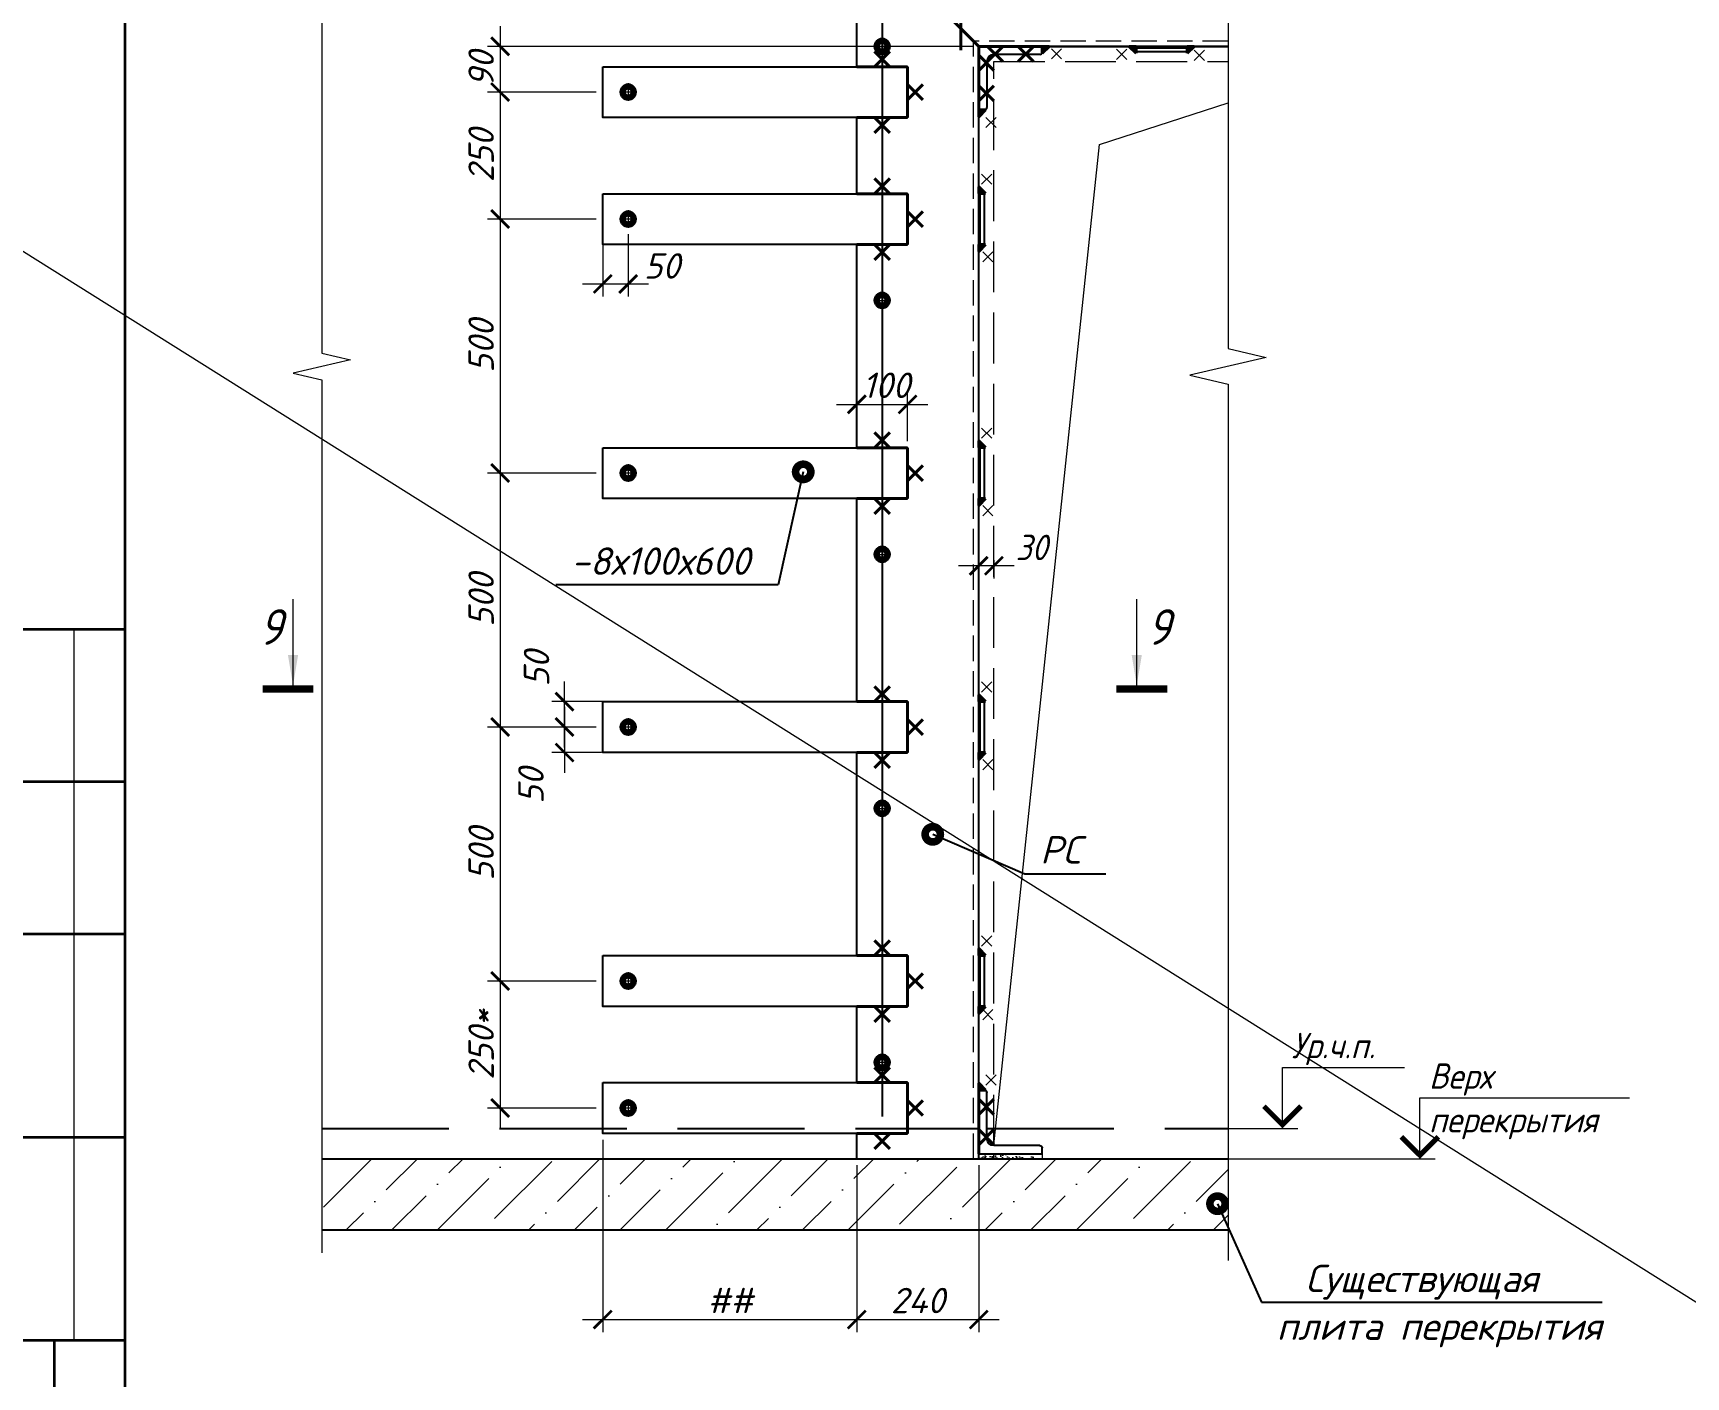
# Model space of a CAD drawing. Header units: millimetres. Extents: x 749182 to 2267578, y 70462 to 311449.
# Drawn here: x 2224713 to 2227966, y 157315 to 159961 of the extents above; entities that cross this region are included whole.
import ezdxf
from ezdxf.enums import TextEntityAlignment as Align

# ---------------------------------------------------------------- set-up
doc = ezdxf.new("R2010")
doc.units = ezdxf.units.MM
doc.linetypes.add('ГОСТ 2.303 4', pattern=[7, 5, -2, 0])
doc.linetypes.add('осеваяX2', pattern=[4, 2.5, -0.5, 0.5, -0.5])
doc.layers.get('Defpoints').update_dxf_attribs({"color": 255})
for name, color, linetype, lineweight in [('1Стены', 252, 'Continuous', 25), ('монолит', 176, 'Continuous', 50), ('Оси', 165, 'осеваяX2', 13), ('Размер', 7, 'Continuous', 13), ('Размеры КР', 164, 'Continuous', 9), ('сварка', 156, 'Continuous', 9), ('Стены', 184, 'Continuous', 40), ('штрих', 8, 'Continuous', 5), ('штриховка кирпич', 42, 'Continuous', 5)]:
    doc.layers.add(name, color=color, linetype=linetype, lineweight=lineweight)
doc.layers.add('CS_UNPLOTTED', color=254, linetype='Continuous', plot=False)
doc.layers.add('металл', color=124, linetype='Continuous')
doc.layers.add('Текст', color=7, linetype='Continuous')
doc.styles.add('GOST', font='', dxfattribs={"width": 0.8, "oblique": 10})
doc.styles.add('GOST 2.304_new', font='isocpeur.ttf', dxfattribs={"width": 0.9, "oblique": 15})
doc.styles.add('М2', font='isocpeui.ttf')
doc.styles.get('GOST').set_extended_font_data('GOST type A')
doc.dimstyles.new('SPDS', dxfattribs={"dimscale": 25, "dimtxt": 2.5, "dimasz": 1.77, "dimexe": 1.25, "dimexo": 0.625, "dimtad": 1, "dimdec": 0, "dimrnd": 0.001, "dimtxsty": 'GOST 2.304_new', "dimblk": 'ARCHTICK', "dimcen": 2.5, "dimdle": 2, "dimclrt": 256, "dimazin": 2, "dimtfac": 0.75, "dimtdec": 0, "dimtmove": 1, "dimatfit": 3, "dimfxl": 0, "dimtolj": 1, "dimlwd": 9, "dimlwe": 9, "dimarcsym": 0})

# ---------------------------------------------------------------- blocks, each defined once
blk = doc.blocks.new('м16')
at = {"layer": 'металл', "lineweight": 30, "ltscale": 20}
for p, q in [((-11, 6.4), (0, 12.7)), ((-11, -6.4), (-11, 6.4)), ((0, 12.7), (11, 6.4)), ((11, 6.4), (11, -6.4)), ((0, -12.7), (-11, -6.4)), ((11, -6.4), (0, -12.7))]:
    blk.add_line(p, q, dxfattribs=at)
blk.add_circle((0, 0), 15, dxfattribs=at)
for radius, start, end in [(10.4, 0, 180), (10.4, 180, 0), (6.92, 0, 180), (6.92, 180, 0)]:
    blk.add_arc((0, 0), radius, start, end, dxfattribs=at)
at = {"layer": 'металл', "linetype": 'Continuous', "lineweight": 25, "ltscale": 20}
blk.add_arc((0, 0), 8, 255, 165, dxfattribs=at)
at = {"layer": 'Оси', "ltscale": 20}
for p, q in [((17, 0), (-17.3, 0)), ((0, 17.3), (0, -17.3))]:
    blk.add_line(p, q, dxfattribs=at)
blk = doc.blocks.new('_ArchTick')
at = {"color": 0, "linetype": 'ByBlock', "const_width": 0.15}
blk.add_lwpolyline([(-0.5, -0.5), (0.5, 0.5)], dxfattribs=at)
blk = doc.blocks.new('*D1260')
at = {"layer": 'Defpoints', "color": 0, "lineweight": 20, "ltscale": 20, "transparency": 16777216}
for p in [(2226574.4, 158935.5), (2226604.4, 158935.5), (2226574.4, 158911.9)]:
    blk.add_point(p, dxfattribs=at)
at = {"layer": 'Размер', "color": 0, "lineweight": 9, "ltscale": 20, "transparency": 16777216}
for p, q in [((2226644.4, 158911.9), (2226534.4, 158911.9)), ((2226574.4, 158923), (2226574.4, 158886.9)), ((2226604.4, 158923), (2226604.4, 158886.9))]:
    blk.add_line(p, q, dxfattribs=at)
at = {"layer": 'Размер', "color": 0, "lineweight": 9, "ltscale": 20, "transparency": 16777216, "xscale": 35.4, "yscale": 35.4, "zscale": 35.4}
for p, rotation in [((2226574.4, 158911.9), 179.9999999995553), ((2226604.4, 158911.9), 359.9999999995553)]:
    blk.add_blockref('_ArchTick', p, dxfattribs=dict(at, rotation=rotation))
at = {"layer": 'Размер', "ltscale": 20, "transparency": 16777216, "insert": (2226678.2, 158948), "char_height": 50, "attachment_point": 5, "style": 'GOST 2.304_new'}
blk.add_mtext('\\A1;30', dxfattribs=at)
blk = doc.blocks.new('свар')
at = {"layer": 'сварка', "color": 0, "linetype": 'Continuous', "ltscale": 10}
for p, q in [((10, 10), (-10, -10)), ((-10, 10), (10, -10))]:
    blk.add_line(p, q, dxfattribs=at)
blk = doc.blocks.new('*D1261')
at = {"layer": 'Defpoints', "color": 0, "lineweight": 20, "ltscale": 20, "transparency": 16777216}
for p in [(2226574.4, 159934.4), (2225632.7, 159844.4), (2225834.4, 159844.4)]:
    blk.add_point(p, dxfattribs=at)
at = {"layer": 'Размер', "color": 0, "lineweight": 9, "ltscale": 20, "transparency": 16777216}
for p, q in [((2225632.7, 159974.4), (2225632.7, 159804.4)), ((2226561.9, 159934.4), (2225607.7, 159934.4)), ((2225821.9, 159844.4), (2225607.7, 159844.4))]:
    blk.add_line(p, q, dxfattribs=at)
at = {"layer": 'Размер', "color": 0, "lineweight": 9, "ltscale": 20, "transparency": 16777216, "xscale": 35.4, "yscale": 35.4, "zscale": 35.4}
for p, rotation in [((2225632.7, 159934.4), 90), ((2225632.7, 159844.4), 270)]:
    blk.add_blockref('_ArchTick', p, dxfattribs=dict(at, rotation=rotation))
at = {"layer": 'Размер', "ltscale": 20, "transparency": 16777216, "insert": (2225595.2, 159889.4), "char_height": 50, "attachment_point": 5, "rotation": 90, "style": 'М2'}
blk.add_mtext('\\A1;90', dxfattribs=at)
blk = doc.blocks.new('*D1262')
at = {"layer": 'Defpoints', "color": 0, "lineweight": 20, "ltscale": 20, "transparency": 16777216}
for p in [(2225834.4, 159844.4), (2225632.7, 159594.4), (2225834.4, 159594.4)]:
    blk.add_point(p, dxfattribs=at)
at = {"layer": 'Размер', "color": 0, "lineweight": 9, "ltscale": 20, "transparency": 16777216}
for p, q in [((2225632.7, 159884.4), (2225632.7, 159554.4)), ((2225821.9, 159844.4), (2225607.7, 159844.4)), ((2225821.9, 159594.4), (2225607.7, 159594.4))]:
    blk.add_line(p, q, dxfattribs=at)
at = {"layer": 'Размер', "color": 0, "lineweight": 9, "ltscale": 20, "transparency": 16777216, "xscale": 35.4, "yscale": 35.4, "zscale": 35.4}
for p, rotation in [((2225632.7, 159844.4), 90), ((2225632.7, 159594.4), 270)]:
    blk.add_blockref('_ArchTick', p, dxfattribs=dict(at, rotation=rotation))
at = {"layer": 'Размер', "ltscale": 20, "transparency": 16777216, "insert": (2225595.2, 159719.4), "char_height": 50, "attachment_point": 5, "rotation": 90, "style": 'М2'}
blk.add_mtext('\\A1;250', dxfattribs=at)
blk = doc.blocks.new('*D1263')
at = {"layer": 'Defpoints', "color": 0, "lineweight": 20, "ltscale": 20, "transparency": 16777216}
for p in [(2225834.4, 159594.4), (2225632.7, 159094.4), (2225834.4, 159094.4)]:
    blk.add_point(p, dxfattribs=at)
at = {"layer": 'Размер', "color": 0, "lineweight": 9, "ltscale": 20, "transparency": 16777216}
for p, q in [((2225632.7, 159634.4), (2225632.7, 159054.4)), ((2225821.9, 159594.4), (2225607.7, 159594.4)), ((2225821.9, 159094.4), (2225607.7, 159094.4))]:
    blk.add_line(p, q, dxfattribs=at)
at = {"layer": 'Размер', "color": 0, "lineweight": 9, "ltscale": 20, "transparency": 16777216, "xscale": 35.4, "yscale": 35.4, "zscale": 35.4}
for p, rotation in [((2225632.7, 159594.4), 90), ((2225632.7, 159094.4), 270)]:
    blk.add_blockref('_ArchTick', p, dxfattribs=dict(at, rotation=rotation))
at = {"layer": 'Размер', "ltscale": 20, "transparency": 16777216, "insert": (2225595.2, 159344.4), "char_height": 50, "attachment_point": 5, "rotation": 90, "style": 'М2'}
blk.add_mtext('\\A1;500', dxfattribs=at)
blk = doc.blocks.new('*D1264')
at = {"layer": 'Defpoints', "color": 0, "lineweight": 20, "ltscale": 20, "transparency": 16777216}
for p in [(2225834.4, 159094.4), (2225632.7, 158594.4), (2225834.4, 158594.4)]:
    blk.add_point(p, dxfattribs=at)
at = {"layer": 'Размер', "color": 0, "lineweight": 9, "ltscale": 20, "transparency": 16777216}
for p, q in [((2225632.7, 159134.4), (2225632.7, 158554.4)), ((2225821.9, 159094.4), (2225607.7, 159094.4)), ((2225821.9, 158594.4), (2225607.7, 158594.4))]:
    blk.add_line(p, q, dxfattribs=at)
at = {"layer": 'Размер', "color": 0, "lineweight": 9, "ltscale": 20, "transparency": 16777216, "xscale": 35.4, "yscale": 35.4, "zscale": 35.4}
for p, rotation in [((2225632.7, 159094.4), 90), ((2225632.7, 158594.4), 270)]:
    blk.add_blockref('_ArchTick', p, dxfattribs=dict(at, rotation=rotation))
at = {"layer": 'Размер', "ltscale": 20, "transparency": 16777216, "insert": (2225595.2, 158844.4), "char_height": 50, "attachment_point": 5, "rotation": 90, "style": 'М2'}
blk.add_mtext('\\A1;500', dxfattribs=at)
blk = doc.blocks.new('*D1265')
at = {"layer": 'Defpoints', "color": 0, "lineweight": 20, "ltscale": 20, "transparency": 16777216}
for p in [(2225834.4, 158594.4), (2225632.7, 158094.4), (2225834.4, 158094.4)]:
    blk.add_point(p, dxfattribs=at)
at = {"layer": 'Размер', "color": 0, "lineweight": 9, "ltscale": 20, "transparency": 16777216}
for p, q in [((2225632.7, 158634.4), (2225632.7, 158054.4)), ((2225821.9, 158594.4), (2225607.7, 158594.4)), ((2225821.9, 158094.4), (2225607.7, 158094.4))]:
    blk.add_line(p, q, dxfattribs=at)
at = {"layer": 'Размер', "color": 0, "lineweight": 9, "ltscale": 20, "transparency": 16777216, "xscale": 35.4, "yscale": 35.4, "zscale": 35.4}
for p, rotation in [((2225632.7, 158594.4), 90), ((2225632.7, 158094.4), 270)]:
    blk.add_blockref('_ArchTick', p, dxfattribs=dict(at, rotation=rotation))
at = {"layer": 'Размер', "ltscale": 20, "transparency": 16777216, "insert": (2225595.2, 158344.4), "char_height": 50, "attachment_point": 5, "rotation": 90, "style": 'М2'}
blk.add_mtext('\\A1;500', dxfattribs=at)
blk = doc.blocks.new('*D1419')
at = {"layer": 'Defpoints', "color": 0, "lineweight": 20, "ltscale": 20, "transparency": 16777216}
for p in [(2225834.4, 158094.4), (2225632.7, 157844.4), (2225834.4, 157844.4)]:
    blk.add_point(p, dxfattribs=at)
at = {"layer": 'Размер', "color": 0, "lineweight": 9, "ltscale": 20, "transparency": 16777216}
for p, q in [((2225632.7, 158134.4), (2225632.7, 157804.4)), ((2225821.9, 158094.4), (2225607.7, 158094.4)), ((2225821.9, 157844.4), (2225607.7, 157844.4))]:
    blk.add_line(p, q, dxfattribs=at)
at = {"layer": 'Размер', "color": 0, "lineweight": 9, "ltscale": 20, "transparency": 16777216, "xscale": 35.4, "yscale": 35.4, "zscale": 35.4}
for p, rotation in [((2225632.7, 158094.4), 90), ((2225632.7, 157844.4), 270)]:
    blk.add_blockref('_ArchTick', p, dxfattribs=dict(at, rotation=rotation))
at = {"layer": 'Размер', "ltscale": 20, "transparency": 16777216, "insert": (2225595.2, 157969.4), "char_height": 50, "attachment_point": 5, "rotation": 90, "style": 'М2'}
blk.add_mtext('\\A1;250*', dxfattribs=at)
blk = doc.blocks.new('*D1266')
at = {"layer": 'Defpoints', "color": 0, "lineweight": 20, "ltscale": 20, "transparency": 16777216}
for p in [(2225759.3, 158644.4), (2225846.9, 158644.4), (2225834.4, 158594.4)]:
    blk.add_point(p, dxfattribs=at)
at = {"layer": 'Размер', "color": 0, "lineweight": 9, "ltscale": 20, "transparency": 16777216}
for p, q in [((2225759.3, 158554.4), (2225759.3, 158684.4)), ((2225834.4, 158644.4), (2225734.3, 158644.4)), ((2225821.9, 158594.4), (2225734.3, 158594.4))]:
    blk.add_line(p, q, dxfattribs=at)
at = {"layer": 'Размер', "color": 0, "lineweight": 9, "ltscale": 20, "transparency": 16777216, "xscale": 35.4, "yscale": 35.4, "zscale": 35.4}
for p, rotation in [((2225759.3, 158644.4), 90), ((2225759.3, 158594.4), 270)]:
    blk.add_blockref('_ArchTick', p, dxfattribs=dict(at, rotation=rotation))
at = {"layer": 'Размер', "ltscale": 20, "transparency": 16777216, "insert": (2225704.2, 158709.3), "char_height": 50, "attachment_point": 5, "rotation": 90, "style": 'М2'}
blk.add_mtext('\\A1;50', dxfattribs=at)
blk = doc.blocks.new('*D1267')
at = {"layer": 'Defpoints', "color": 0, "lineweight": 20, "ltscale": 20, "transparency": 16777216}
for p in [(2225834.4, 158594.4), (2225759.3, 158544.3), (2225844.3, 158544.3)]:
    blk.add_point(p, dxfattribs=at)
at = {"layer": 'Размер', "color": 0, "lineweight": 9, "ltscale": 20, "transparency": 16777216}
for p, q in [((2225759.3, 158634.4), (2225759.3, 158504.3)), ((2225821.9, 158594.4), (2225734.3, 158594.4)), ((2225831.8, 158544.3), (2225734.3, 158544.3))]:
    blk.add_line(p, q, dxfattribs=at)
at = {"layer": 'Размер', "color": 0, "lineweight": 9, "ltscale": 20, "transparency": 16777216, "xscale": 35.4, "yscale": 35.4, "zscale": 35.4}
for p, rotation in [((2225759.3, 158594.4), 90), ((2225759.3, 158544.3), 270)]:
    blk.add_blockref('_ArchTick', p, dxfattribs=dict(at, rotation=rotation))
at = {"layer": 'Размер', "ltscale": 20, "transparency": 16777216, "insert": (2225693.2, 158478.5), "char_height": 50, "attachment_point": 5, "rotation": 90, "style": 'М2'}
blk.add_mtext('\\A1;50', dxfattribs=at)
blk = doc.blocks.new('*D1268')
at = {"layer": 'Defpoints', "color": 0, "lineweight": 20, "ltscale": 20, "transparency": 16777216}
for p in [(2225884.6, 159577.2), (2225834.4, 159555.5), (2225884.6, 159466.7)]:
    blk.add_point(p, dxfattribs=at)
at = {"layer": 'Размер', "color": 0, "lineweight": 9, "ltscale": 20, "transparency": 16777216}
for p, q in [((2225834.4, 159543), (2225834.4, 159441.7)), ((2225884.6, 159564.7), (2225884.6, 159441.7)), ((2225794.4, 159466.7), (2225924.6, 159466.7))]:
    blk.add_line(p, q, dxfattribs=at)
at = {"layer": 'Размер', "color": 0, "lineweight": 9, "ltscale": 20, "transparency": 16777216, "xscale": 35.4, "yscale": 35.4, "zscale": 35.4, "rotation": 180}
blk.add_blockref('_ArchTick', (2225834.4, 159466.7), dxfattribs=at)
at = {"layer": 'Размер', "color": 0, "lineweight": 9, "ltscale": 20, "transparency": 16777216, "xscale": 35.4, "yscale": 35.4, "zscale": 35.4}
blk.add_blockref('_ArchTick', (2225884.6, 159466.7), dxfattribs=at)
at = {"layer": 'Размер', "ltscale": 20, "transparency": 16777216, "insert": (2225950.9, 159502.2), "char_height": 50, "attachment_point": 5, "style": 'М2'}
blk.add_mtext('\\A1;50', dxfattribs=at)
blk = doc.blocks.new('*D1269')
at = {"layer": 'Defpoints', "color": 0, "lineweight": 20, "ltscale": 20, "transparency": 16777216}
for p in [(2226434.4, 159229.7), (2226334.4, 159144.4), (2226434.4, 159144.4)]:
    blk.add_point(p, dxfattribs=at)
at = {"layer": 'Размер', "color": 0, "lineweight": 9, "ltscale": 20, "transparency": 16777216}
for p, q in [((2226334.4, 159156.9), (2226334.4, 159254.7)), ((2226434.4, 159156.9), (2226434.4, 159254.7)), ((2226294.4, 159229.7), (2226474.4, 159229.7))]:
    blk.add_line(p, q, dxfattribs=at)
at = {"layer": 'Размер', "color": 0, "lineweight": 9, "ltscale": 20, "transparency": 16777216, "xscale": 35.4, "yscale": 35.4, "zscale": 35.4, "rotation": 180}
blk.add_blockref('_ArchTick', (2226334.4, 159229.7), dxfattribs=at)
at = {"layer": 'Размер', "color": 0, "lineweight": 9, "ltscale": 20, "transparency": 16777216, "xscale": 35.4, "yscale": 35.4, "zscale": 35.4}
blk.add_blockref('_ArchTick', (2226434.4, 159229.7), dxfattribs=at)
at = {"layer": 'Размер', "ltscale": 20, "transparency": 16777216, "insert": (2226392.3, 159267.2), "char_height": 50, "attachment_point": 5, "style": 'М2'}
blk.add_mtext('\\A1;100', dxfattribs=at)
blk = doc.blocks.new('*D1420')
at = {"layer": 'Defpoints', "color": 0, "lineweight": 20, "ltscale": 20, "transparency": 16777216}
for p in [(2225834.4, 157794.4), (2226334.4, 157744.4), (2226334.4, 157428)]:
    blk.add_point(p, dxfattribs=at)
at = {"layer": 'Размер', "color": 0, "lineweight": 9, "ltscale": 20, "transparency": 16777216}
for p, q in [((2225834.4, 157781.9), (2225834.4, 157403)), ((2226334.4, 157731.9), (2226334.4, 157403)), ((2225794.4, 157428), (2226374.4, 157428))]:
    blk.add_line(p, q, dxfattribs=at)
at = {"layer": 'Размер', "color": 0, "lineweight": 9, "ltscale": 20, "transparency": 16777216, "xscale": 35.4, "yscale": 35.4, "zscale": 35.4, "rotation": 180}
blk.add_blockref('_ArchTick', (2225834.4, 157428), dxfattribs=at)
at = {"layer": 'Размер', "color": 0, "lineweight": 9, "ltscale": 20, "transparency": 16777216, "xscale": 35.4, "yscale": 35.4, "zscale": 35.4}
blk.add_blockref('_ArchTick', (2226334.4, 157428), dxfattribs=at)
at = {"layer": 'Размер', "ltscale": 20, "transparency": 16777216, "insert": (2226084.4, 157465.5), "char_height": 50, "attachment_point": 5, "style": 'М2'}
blk.add_mtext('\\A1;##', dxfattribs=at)
blk = doc.blocks.new('*D1270')
at = {"layer": 'Defpoints', "color": 0, "lineweight": 20, "ltscale": 20, "transparency": 16777216}
for p in [(2226334.4, 157744.4), (2226574.4, 157744.4), (2226574.4, 157428)]:
    blk.add_point(p, dxfattribs=at)
at = {"layer": 'Размер', "color": 0, "lineweight": 9, "ltscale": 20, "transparency": 16777216}
for p, q in [((2226334.4, 157731.9), (2226334.4, 157403)), ((2226574.4, 157731.9), (2226574.4, 157403)), ((2226294.4, 157428), (2226614.4, 157428))]:
    blk.add_line(p, q, dxfattribs=at)
at = {"layer": 'Размер', "color": 0, "lineweight": 9, "ltscale": 20, "transparency": 16777216, "xscale": 35.4, "yscale": 35.4, "zscale": 35.4, "rotation": 180}
blk.add_blockref('_ArchTick', (2226334.4, 157428), dxfattribs=at)
at = {"layer": 'Размер', "color": 0, "lineweight": 9, "ltscale": 20, "transparency": 16777216, "xscale": 35.4, "yscale": 35.4, "zscale": 35.4}
blk.add_blockref('_ArchTick', (2226574.4, 157428), dxfattribs=at)
at = {"layer": 'Размер', "ltscale": 20, "transparency": 16777216, "insert": (2226454.4, 157465.5), "char_height": 50, "attachment_point": 5, "style": 'М2'}
blk.add_mtext('\\A1;240', dxfattribs=at)
blk = doc.blocks.new('*U773')
at = {"color": 137, "lineweight": 35, "ltscale": 10}
for p, q in [((20, 292), (20, 5)), ((0, 159.8), (20, 159.8)), ((5, 144.8), (20, 144.8)), ((5, 129.8), (20, 129.8)), ((5, 109.8), (20, 109.8)), ((0, 89.8), (20, 89.8)), ((13.02, 89.8), (13.02, 5))]:
    blk.add_line(p, q, dxfattribs=at)
at = {"color": 44, "lineweight": 13}
blk.add_line((15, 89.8), (15, 159.8), dxfattribs=at)
at = {"color": 44, "lineweight": 13, "style": 'GOST', "oblique": 10, "width": 0.8}
for tag in ['ФОРМАТВЕРТ', 'ФОРМАТГОРИЗ']:
    blk.add_attdef(tag, (368.98, 1.6), '', height=2, dxfattribs=at)

msp = doc.modelspace()

# ---------------------------------------------------------------- hatches: boundary and pattern name
at = {"layer": 'Размер', "ltscale": 20}
h = msp.add_hatch(dxfattribs=at)
h.set_pattern_fill('AR-SAND', color=256, scale=0.3)
h.set_pattern_definition([(37.5, (1452556.394, 510506.656), (-0.48000939, 14.68239712), [0, -11.5824, 0, -12.954, 0, -12.3825]), (7.5, (1452556.394, 510506.656), (13.4856985, 21.504753), [0, -6.2484, 0, -10.4394, 0, -4.0005]), (327.5, (1452547.021, 510506.656), (23.7297711, 0.04311554), [0, -3.81, 0, -13.716, 0, -17.907]), (317.5, (1452547.02, 510506.656), (22.90669357, 6.6878797), [0, -1.905, 0, -8.9916, 0, -10.287])])
h.paths.add_polyline_path([(2226699.3946, 157754.4029), (2226604.3946, 157754.4029), (2226604.3946, 157744.4029), (2226699.3946, 157744.4029)])
h.paths.add_polyline_path([(2226604.3946, 157754.4029), (2226574.3946, 157754.4029), (2226574.3946, 157744.4029), (2226604.3946, 157744.4029)])
at = {"layer": 'Стены', "linetype": 'Continuous', "ltscale": 5}
for points in [[(2226699.3946, 159934.4029), (2226699.3946, 159920.7595), (2226713.038, 159934.4029)], [(2226884.2968, 159934.4029), (2226870.6533, 159934.4029), (2226884.2968, 159920.7595)], [(2226984.4924, 159934.4029), (2226998.1358, 159934.4029), (2226984.4924, 159920.7595)], [(2226574.3946, 159809.4029), (2226588.038, 159809.4029), (2226574.3946, 159795.7595)], [(2226574.3946, 159644.5007), (2226574.3946, 159658.1441), (2226588.038, 159644.5007)], [(2226574.3946, 159544.3051), (2226574.3946, 159530.6617), (2226588.038, 159544.3051)], [(2226574.3946, 159144.5007), (2226574.3946, 159158.1441), (2226588.038, 159144.5007)], [(2226574.3946, 159044.3051), (2226574.3946, 159030.6617), (2226588.038, 159044.3051)], [(2226574.3946, 158644.5007), (2226574.3946, 158658.1441), (2226588.038, 158644.5007)], [(2226574.3946, 158544.3051), (2226574.3946, 158530.6617), (2226588.038, 158544.3051)], [(2226574.3946, 158144.5007), (2226574.3946, 158158.1441), (2226588.038, 158144.5007)], [(2226574.3946, 158044.3051), (2226574.3946, 158030.6617), (2226588.038, 158044.3051)], [(2226574.3946, 157879.4029), (2226574.3946, 157893.0463), (2226588.038, 157879.4029)]]:
    msp.add_hatch(color=256, dxfattribs=at).paths.add_polyline_path(points, flags=0)
at = {"layer": 'штриховка кирпич', "ltscale": 15}
h = msp.add_hatch(dxfattribs=at)
h.set_pattern_fill('ANSI36', color=256, scale=20)
h.set_pattern_definition([(45, (1452747.156, 502884.02), (33.6759605, 123.4785217), [158.75, -31.75, 0, -31.75])])
h.paths.add_polyline_path([(2227065.0076, 157604.4029), (2227065.0076, 157744.4029), (2225281.676, 157744.4029), (2225281.676, 157604.4029)])

# ---------------------------------------------------------------- linework, layer by layer
at = {"layer": '1Стены', "linetype": 'ГОСТ 2.303 4', "lineweight": 13, "ltscale": 10}
for p in [(2226564.3946, 157744.4029), (2227065.0076, 159944.4029)]:
    msp.add_line(p, (2226564.3946, 159944.4029), dxfattribs=at)
at = {"layer": '1Стены', "linetype": 'ГОСТ 2.303 4', "lineweight": 13, "ltscale": 50}
msp.add_line((2226574.3946, 159934.4029), (2227065.0076, 159934.4029), dxfattribs=at)
at = {"layer": '1Стены', "linetype": 'ГОСТ 2.303 4', "lineweight": 13, "ltscale": 20}
for p, q in [((2226604.3946, 159904.4029), (2227065.0076, 159904.4029)), ((2226604.3946, 159904.4029), (2227065.0076, 159904.4029)), ((2226604.3946, 157770.4029), (2226604.3946, 159904.4029)), ((2226604.3946, 157744.4029), (2226604.3946, 157754.4029))]:
    msp.add_line(p, q, dxfattribs=at)
at = {"layer": '1Стены', "color": 6, "linetype": 'ГОСТ 2.303 4', "ltscale": 50}
for p, q in [((2225281.676, 157804.4029), (2226574.3946, 157804.4029)), ((2226590.3946, 157804.4029), (2227065.0076, 157804.4029))]:
    msp.add_line(p, q, dxfattribs=at)
at = {"layer": 'CS_UNPLOTTED', "ltscale": 20}
msp.add_line((2226384.3946, 160122.5419), (2226384.3946, 157827.6665), dxfattribs=at)
at = {"layer": 'металл', "color": 0, "lineweight": 25, "ltscale": 20}
for p, q in [((2226334.3946, 159894.4029), (2226334.3946, 160174.4029)), ((2226334.3946, 160174.4029), (2226574.3946, 159934.4029)), ((2226574.3946, 159809.4029), (2226574.3946, 159934.4029)), ((2226574.3946, 159934.4029), (2226699.3946, 159934.4029)), ((2226699.3946, 159934.4029), (2226699.3946, 159923.0029)), ((2226590.3946, 159904.4029), (2226590.3946, 159814.0029)), ((2226694.7946, 159918.4029), (2226604.3946, 159918.4029)), ((2226574.3946, 157744.4029), (2226574.3946, 159844.4029)), ((2226585.7946, 159809.4029), (2226574.3946, 159809.4029)), ((2226334.3946, 159644.4029), (2226334.3946, 159794.4029)), ((2226334.3946, 159144.4029), (2226334.3946, 159544.4029)), ((2226334.3946, 158644.4029), (2226334.3946, 159044.4029)), ((2226334.3946, 158144.4029), (2226334.3946, 158544.4029)), ((2226334.3946, 157894.4029), (2226334.3946, 158044.4029)), ((2226334.3946, 157744.4029), (2226334.3946, 157794.4029)), ((2226334.3946, 157744.4029), (2226574.3946, 157744.4029))]:
    msp.add_line(p, q, dxfattribs=at)
at = {"layer": 'металл', "color": 0, "lineweight": 30, "ltscale": 20}
msp.add_line((2227065.0076, 159934.4029), (2226574.3946, 159934.4029), dxfattribs=at)
at = {"layer": 'металл', "color": 0, "lineweight": 25, "ltscale": 20, "extrusion": (0, 0, -1)}
for p, q in [((2226574.3946, 157879.4029), (2226574.3946, 157754.4029)), ((2226585.7946, 157879.4029), (2226574.3946, 157879.4029)), ((2226590.3946, 157784.4029), (2226590.3946, 157874.8029)), ((2226574.3946, 157754.4029), (2226699.3946, 157754.4029)), ((2226694.7946, 157770.4029), (2226604.3946, 157770.4029)), ((2226699.3946, 157754.4029), (2226699.3946, 157765.8029))]:
    msp.add_line(p, q, dxfattribs=at)
at = {"layer": 'металл', "lineweight": 25, "ltscale": 20}
for points in [[(2226984.3946, 159931.3938), (2226984.3946, 159923.3938), (2226884.3946, 159923.3938), (2226884.3946, 159931.3938)], [(2226577.4036, 159644.4029), (2226585.4036, 159644.4029), (2226585.4036, 159544.4029), (2226577.4036, 159544.4029)], [(2226577.4036, 159144.4029), (2226585.4036, 159144.4029), (2226585.4036, 159044.4029), (2226577.4036, 159044.4029)], [(2226577.4036, 158644.4029), (2226585.4036, 158644.4029), (2226585.4036, 158544.4029), (2226577.4036, 158544.4029)], [(2226577.4036, 158144.4029), (2226585.4036, 158144.4029), (2226585.4036, 158044.4029), (2226577.4036, 158044.4029)]]:
    msp.add_lwpolyline(points, close=True, dxfattribs=at)
at = {"layer": 'металл', "ltscale": 20}
for points in [[(2225834.3946, 159894.4029), (2226434.3946, 159894.4029), (2226434.3946, 159794.4029), (2225834.3946, 159794.4029)], [(2225834.3946, 159644.4029), (2226434.3946, 159644.4029), (2226434.3946, 159544.4029), (2225834.3946, 159544.4029)], [(2225834.3946, 159144.4029), (2226434.3946, 159144.4029), (2226434.3946, 159044.4029), (2225834.3946, 159044.4029)], [(2225834.3946, 158644.4029), (2226434.3946, 158644.4029), (2226434.3946, 158544.4029), (2225834.3946, 158544.4029)], [(2225834.3946, 158144.4029), (2226434.3946, 158144.4029), (2226434.3946, 158044.4029), (2225834.3946, 158044.4029)], [(2225834.3946, 157894.4029), (2226434.3946, 157894.4029), (2226434.3946, 157794.4029), (2225834.3946, 157794.4029)]]:
    msp.add_lwpolyline(points, close=True, dxfattribs=at)
at = {"layer": 'металл', "lineweight": 25, "ltscale": 20}
for centre, radius, start, end in [((2226604.3946, 159904.4029), 14, 90, 180), ((2226694.7946, 159923.0029), 4.6, 270, 0), ((2226585.7946, 159814.0029), 4.6, 270, 0)]:
    msp.add_arc(centre, radius, start, end, dxfattribs=at)
at = {"layer": 'металл', "lineweight": 25, "ltscale": 20, "extrusion": (0, 0, -1)}
for centre, radius, start, end in [((-2226585.7946, 157874.8029), 4.6, 90, 180), ((-2226604.3946, 157784.4029), 14, 270, 0), ((-2226694.7946, 157765.8029), 4.6, 90, 180)]:
    msp.add_arc(centre, radius, start, end, dxfattribs=at)
at = {"layer": 'монолит', "lineweight": 25, "ltscale": 100}
for p, q in [((2225281.676, 157744.4029), (2227065.0076, 157744.4029)), ((2225281.676, 157604.4029), (2227065.0076, 157604.4029))]:
    msp.add_line(p, q, dxfattribs=at)
at = {"layer": 'Размер', "linetype": 'Continuous', "ltscale": 20}
for p, q in [((2225225.0203, 158676.4097), (2225225.0203, 158846.4097)), ((2226885.3225, 158676.4097), (2226885.3225, 158846.4097)), ((2227172.1153, 157804.4029), (2227172.1153, 157924.4029)), ((2227172.1153, 157924.4029), (2227412.3877, 157924.4029)), ((2227442.4307, 157744.4029), (2227442.4307, 157864.4029)), ((2227442.4307, 157864.4029), (2227855.2063, 157864.4029)), ((2226946.5406, 157804.4029), (2227202.1153, 157804.4029)), ((2227065.0076, 157744.4029), (2227472.4307, 157744.4029))]:
    msp.add_line(p, q, dxfattribs=at)
for points, const_width in [([(2225165.0203, 158669.4097), (2225265.0203, 158669.4097)], 14), ([(2226945.3225, 158669.4097), (2226845.3225, 158669.4097)], 14), ([(2227135.6508, 157847.9384), (2227172.1153, 157811.474), (2227208.5797, 157847.9384)], 10), ([(2227405.9662, 157787.9384), (2227442.4307, 157751.474), (2227478.8951, 157787.9384)], 10)]:
    msp.add_lwpolyline(points, dxfattribs=dict(at, const_width=const_width))
at = {"layer": 'Размер', "ltscale": 20}
msp.add_lwpolyline([(2226574.3946, 157754.4029), (2226699.3946, 157754.4029), (2226699.3946, 157744.4029), (2226574.3946, 157744.4029)], close=True, dxfattribs=at)
at = {"layer": 'Размер', "linetype": 'Continuous', "ltscale": 20}
for points in [[(2225225.0203, 158676.4097), (2225214.9647, 158736.4998), (2225235.0759, 158736.4998)], [(2226885.3225, 158676.4097), (2226875.2669, 158736.4998), (2226895.3781, 158736.4998)]]:
    msp.add_solid(points, dxfattribs=at)
at = {"layer": 'Размеры КР', "lineweight": 20}
msp.add_line((2146309.9318, 208786.5205), (2267577.9913, 132583.1452), dxfattribs=at)
at = {"layer": 'Стены', "color": 0, "linetype": 'Continuous', "ltscale": 15}
for p, q in [((2226334.3946, 160174.4029), (2226574.3946, 159934.4029)), ((2226539.2474, 160011.9765), (2226539.2474, 159927.1237)), ((2226699.3946, 159934.4029), (2226574.3946, 159934.4029)), ((2226574.3946, 159809.4029), (2226574.3946, 159934.4029)), ((2226621.8946, 159934.4029), (2226591.8946, 159904.4029)), ((2226591.8946, 159934.4029), (2226621.8946, 159904.4029)), ((2226681.8946, 159934.4029), (2226651.8946, 159904.4029)), ((2226651.8946, 159934.4029), (2226681.8946, 159904.4029)), ((2226369.3288, 159894.4029), (2226399.3288, 159924.4029)), ((2226399.3288, 159894.4029), (2226369.3288, 159924.4029)), ((2226574.3946, 159886.9029), (2226604.3946, 159916.9029)), ((2226574.3946, 159916.9029), (2226604.3946, 159886.9029)), ((2226334.3946, 159894.4029), (2226434.263, 159894.4029)), ((2226434.263, 159894.4029), (2226434.263, 159794.4029)), ((2226434.263, 159859.4029), (2226464.263, 159829.4029)), ((2226434.263, 159829.4029), (2226464.263, 159859.4029)), ((2226574.3946, 159826.9029), (2226604.3946, 159856.9029)), ((2226574.3946, 159856.9029), (2226604.3946, 159826.9029)), ((2226434.263, 159794.4029), (2226334.3946, 159794.4029)), ((2226399.3288, 159794.4029), (2226369.3288, 159764.4029)), ((2226369.3288, 159794.4029), (2226399.3288, 159764.4029)), ((2226369.3288, 159644.4029), (2226399.3288, 159674.4029)), ((2226399.3288, 159644.4029), (2226369.3288, 159674.4029)), ((2226334.3946, 159644.4029), (2226434.263, 159644.4029)), ((2226434.263, 159644.4029), (2226434.263, 159544.4029)), ((2226434.263, 159609.4029), (2226464.263, 159579.4029)), ((2226434.263, 159579.4029), (2226464.263, 159609.4029)), ((2226434.263, 159544.4029), (2226334.3946, 159544.4029)), ((2226399.3288, 159544.4029), (2226369.3288, 159514.4029)), ((2226369.3288, 159544.4029), (2226399.3288, 159514.4029)), ((2226369.4604, 159144.4029), (2226399.4604, 159174.4029)), ((2226399.4604, 159144.4029), (2226369.4604, 159174.4029)), ((2226334.5262, 159144.4029), (2226434.3946, 159144.4029)), ((2226434.3946, 159144.4029), (2226434.3946, 159044.4029)), ((2226434.3946, 159109.4029), (2226464.3946, 159079.4029)), ((2226434.3946, 159079.4029), (2226464.3946, 159109.4029)), ((2226434.3946, 159044.4029), (2226334.5262, 159044.4029)), ((2226399.4604, 159044.4029), (2226369.4604, 159014.4029)), ((2226369.4604, 159044.4029), (2226399.4604, 159014.4029)), ((2226369.4604, 158644.4029), (2226399.4604, 158674.4029)), ((2226399.4604, 158644.4029), (2226369.4604, 158674.4029)), ((2226334.5262, 158644.4029), (2226434.3946, 158644.4029)), ((2226434.3946, 158644.4029), (2226434.3946, 158544.4029)), ((2226434.3946, 158609.4029), (2226464.3946, 158579.4029)), ((2226434.3946, 158579.4029), (2226464.3946, 158609.4029)), ((2226434.3946, 158544.4029), (2226334.5262, 158544.4029)), ((2226399.4604, 158544.4029), (2226369.4604, 158514.4029)), ((2226369.4604, 158544.4029), (2226399.4604, 158514.4029)), ((2226334.3946, 158144.4029), (2226434.263, 158144.4029)), ((2226369.3288, 158144.4029), (2226399.3288, 158174.4029)), ((2226399.3288, 158144.4029), (2226369.3288, 158174.4029)), ((2226434.263, 158144.4029), (2226434.263, 158044.4029)), ((2226434.263, 158109.4029), (2226464.263, 158079.4029)), ((2226434.263, 158079.4029), (2226464.263, 158109.4029)), ((2226434.263, 158044.4029), (2226334.3946, 158044.4029)), ((2226399.3288, 158044.4029), (2226369.3288, 158014.4029)), ((2226369.3288, 158044.4029), (2226399.3288, 158014.4029)), ((2226369.4604, 157894.4029), (2226399.4604, 157924.4029)), ((2226399.4604, 157894.4029), (2226369.4604, 157924.4029)), ((2226334.5262, 157894.4029), (2226434.3946, 157894.4029)), ((2226434.3946, 157894.4029), (2226434.3946, 157794.4029)), ((2226434.3946, 157859.4029), (2226464.3946, 157829.4029)), ((2226434.3946, 157829.4029), (2226464.3946, 157859.4029)), ((2226574.3847, 157879.4029), (2226574.3847, 157754.4029)), ((2226574.3847, 157861.9029), (2226604.3847, 157831.9029)), ((2226574.3847, 157831.9029), (2226604.3847, 157861.9029)), ((2226434.3946, 157794.4029), (2226334.5262, 157794.4029)), ((2226399.4604, 157794.4029), (2226369.4604, 157764.4029)), ((2226369.4604, 157794.4029), (2226399.4604, 157764.4029)), ((2226574.3847, 157801.9029), (2226604.3847, 157771.9029)), ((2226574.3847, 157771.9029), (2226604.3847, 157801.9029))]:
    msp.add_line(p, q, dxfattribs=at)
at = {"layer": 'Стены', "color": 0, "linetype": 'Continuous', "ltscale": 5}
for p, q in [((2226699.3946, 159934.4029), (2226699.3946, 159920.7595)), ((2226699.3946, 159920.7595), (2226713.038, 159934.4029)), ((2226713.038, 159934.4029), (2226699.3946, 159934.4029)), ((2226884.2968, 159934.4029), (2226870.6533, 159934.4029)), ((2226870.6533, 159934.4029), (2226884.2968, 159920.7595)), ((2226884.2968, 159920.7595), (2226884.2968, 159934.4029)), ((2226984.4924, 159934.4029), (2226998.1358, 159934.4029)), ((2226998.1358, 159934.4029), (2226984.4924, 159920.7595)), ((2226984.4924, 159920.7595), (2226984.4924, 159934.4029)), ((2226574.3946, 159809.4029), (2226588.038, 159809.4029)), ((2226588.038, 159809.4029), (2226574.3946, 159795.7595)), ((2226574.3946, 159795.7595), (2226574.3946, 159809.4029)), ((2226574.3946, 159644.5007), (2226574.3946, 159658.1441)), ((2226574.3946, 159658.1441), (2226588.038, 159644.5007)), ((2226588.038, 159644.5007), (2226574.3946, 159644.5007)), ((2226574.3946, 159544.3051), (2226574.3946, 159530.6617)), ((2226574.3946, 159530.6617), (2226588.038, 159544.3051)), ((2226588.038, 159544.3051), (2226574.3946, 159544.3051)), ((2226574.3946, 159144.5007), (2226574.3946, 159158.1441)), ((2226574.3946, 159158.1441), (2226588.038, 159144.5007)), ((2226588.038, 159144.5007), (2226574.3946, 159144.5007)), ((2226574.3946, 159044.3051), (2226574.3946, 159030.6617)), ((2226574.3946, 159030.6617), (2226588.038, 159044.3051)), ((2226588.038, 159044.3051), (2226574.3946, 159044.3051)), ((2226574.3946, 158644.5007), (2226574.3946, 158658.1441)), ((2226574.3946, 158658.1441), (2226588.038, 158644.5007)), ((2226588.038, 158644.5007), (2226574.3946, 158644.5007)), ((2226574.3946, 158544.3051), (2226574.3946, 158530.6617)), ((2226574.3946, 158530.6617), (2226588.038, 158544.3051)), ((2226588.038, 158544.3051), (2226574.3946, 158544.3051)), ((2226574.3946, 158144.5007), (2226574.3946, 158158.1441)), ((2226574.3946, 158158.1441), (2226588.038, 158144.5007)), ((2226588.038, 158144.5007), (2226574.3946, 158144.5007)), ((2226574.3946, 158044.3051), (2226574.3946, 158030.6617)), ((2226574.3946, 158030.6617), (2226588.038, 158044.3051)), ((2226588.038, 158044.3051), (2226574.3946, 158044.3051)), ((2226574.3946, 157879.4029), (2226574.3946, 157893.0463)), ((2226574.3946, 157893.0463), (2226588.038, 157879.4029)), ((2226588.038, 157879.4029), (2226574.3946, 157879.4029))]:
    msp.add_line(p, q, dxfattribs=at)
at = {"layer": 'Текст', "ltscale": 20}
for p, q in [((2226229.045, 159096.8056), (2226179.9671, 158874.0625)), ((2226179.9671, 158874.0625), (2225742.3235, 158874.0625)), ((2226483.9074, 158383.2359), (2226665.1386, 158305.6115)), ((2226665.1386, 158305.6115), (2226824.5471, 158305.6115)), ((2227044.2971, 157656.0467), (2227130.8095, 157461.9878)), ((2227130.8095, 157461.9878), (2227801.0372, 157461.9878))]:
    msp.add_line(p, q, dxfattribs=at)
at = {"layer": 'Текст', "ltscale": 20, "const_width": 30}
for points in [[(2226236.545, 159096.8056, 1), (2226221.545, 159096.8056, 1)], [(2226491.4074, 158383.2359, 1), (2226476.4074, 158383.2359, 1)], [(2227051.7971, 157656.0467, 1), (2227036.7971, 157656.0467, 1)]]:
    msp.add_lwpolyline(points, format="xyb", close=True, dxfattribs=at)
at = {"layer": 'штрих', "linetype": 'Continuous', "ltscale": 20}
msp.add_line((2227065.0076, 157604.4028), (2227065.0076, 157544.4028), dxfattribs=at)
msp.add_lwpolyline([(2227065.0076, 161004.403), (2227065.0076, 159339.4029), (2227140.0076, 159321.9029), (2226990.0076, 159286.9029), (2227065.0076, 159269.4029), (2227065.0076, 157604.4028)], dxfattribs=at)
at = {"layer": 'штрих', "ltscale": 20}
msp.add_lwpolyline([(2226604.3946, 157771.8931), (2226811.9641, 159741.4719), (2227065.0076, 159823.1213)], dxfattribs=at)
at = {"layer": 'штриховка кирпич', "linetype": 'Continuous', "ltscale": 15}
msp.add_line((2225281.676, 157604.4028), (2225281.676, 157559.4028), dxfattribs=at)
msp.add_lwpolyline([(2225281.676, 161004.403), (2225281.676, 159330.6529), (2225337.926, 159317.5279), (2225225.426, 159291.2779), (2225281.676, 159278.1529), (2225281.676, 157604.4028)], dxfattribs=at)

# ---------------------------------------------------------------- block references
at = {"xscale": 20, "yscale": 20, "zscale": 20}
msp.add_blockref('*U773', (2224494.2837, 155591.344), dxfattribs=at)
at = {"layer": 'Размер', "xscale": -1, "rotation": 89.99999999988889}
for p in [(2226384.3946, 159934.4029), (2226384.3946, 159434.4029), (2226384.3946, 158934.4029), (2226384.3946, 158434.4029), (2226384.3946, 157934.4029)]:
    msp.add_blockref('м16', p, dxfattribs=at)
at = {"layer": 'Размер', "color": 0}
for p in [(2226727.4409, 159919.6738), (2226855.6642, 159918.6475), (2227008.5382, 159916.6439), (2226598.6943, 159784.4532)]:
    msp.add_blockref('свар', p, dxfattribs=at)
at = {"layer": 'Размер'}
for p in [(2225884.5672, 159844.4029), (2225884.5672, 159594.4029), (2225884.5672, 159094.4029), (2225884.5672, 158594.4029), (2225884.5672, 158094.4029), (2225884.5672, 157844.4029)]:
    msp.add_blockref('м16', p, dxfattribs=at)
at = {"layer": 'Размер', "color": 0, "xscale": -1, "rotation": 89.99999999762781}
for p in [(2226590.1499, 159673.1333), (2226592.1536, 159520.2592), (2226590.1499, 159173.1333), (2226592.1536, 159020.2592), (2226590.1499, 158673.1333), (2226592.1536, 158520.2592), (2226590.1499, 158173.1333), (2226592.1536, 158028.1272), (2226598.5689, 157899.6165)]:
    msp.add_blockref('свар', p, dxfattribs=at)

# ---------------------------------------------------------------- texts
at = {"layer": 'Размер', "linetype": 'Continuous', "ltscale": 20, "style": 'GOST 2.304_new', "oblique": 15, "width": 0.9}
for s, height, p in [('9', 70, (2225157.7703, 158756.4097)), ('9', 70, (2226905.3225, 158756.4097)), ('Ур.ч.п.', 50, (2227190.1153, 157942.4029)), ('Верх', 50, (2227460.4307, 157882.4029))]:
    msp.add_text(s, height=height, dxfattribs=at).set_placement(p)
msp.add_text('перекрытия', height=50, dxfattribs=at).set_placement((2227460.4307, 157846.4029), align=Align.TOP_LEFT)
at = {"layer": 'Текст', "ltscale": 20, "style": 'М2'}
for s, p in [('-8х100х600', (2225772.3235, 158894.0625)), ('РС', (2226695.1386, 158325.6115)), ('Существующая', (2227217.307, 157481.9878)), ('плита перекрытия', (2227160.8095, 157387.9878))]:
    msp.add_text(s, height=54, dxfattribs=at).set_placement(p)

# ---------------------------------------------------------------- dimensions: what is measured, and where the dimension line sits
at = {"layer": 'Размер', "ltscale": 20}
for base, p1, p2, picture, middle in [((2225632.6593, 159844.4029), (2226574.3946, 159934.4029), (2225834.3946, 159844.4029), '*D1261', (2225595.1593, 159889.4029)), ((2225632.6593, 159594.4029), (2225834.3946, 159844.4029), (2225834.3946, 159594.4029), '*D1262', (2225595.1593, 159719.4029)), ((2225632.6593, 159094.4029), (2225834.3946, 159594.4029), (2225834.3946, 159094.4029), '*D1263', (2225595.1593, 159344.4029)), ((2225632.6593, 158594.4029), (2225834.3946, 159094.4029), (2225834.3946, 158594.4029), '*D1264', (2225595.1593, 158844.4029)), ((2225632.6593, 158094.4029), (2225834.3946, 158594.4029), (2225834.3946, 158094.4029), '*D1265', (2225595.1593, 158344.4029))]:
    dim = msp.add_linear_dim(base=base, p1=p1, p2=p2, angle=90, dimstyle='SPDS', override={"dimscale": 20, "dimtxsty": 'М2', "dimfxl": 1.25, "dimtfill": 0, "dimarcsym": 1}, dxfattribs=at)
    dim.commit()
    dim.dimension.update_dxf_attribs({"geometry": picture, "text_midpoint": middle})
for base, p1, p2, picture, middle in [((2225884.5672, 159466.652), (2225834.3946, 159555.5022), (2225884.5672, 159577.2303), '*D1268', (2225950.9446, 159464.7444)), ((2226434.3946, 159229.68), (2226334.3946, 159144.4029), (2226434.3946, 159144.4029), '*D1269', (2226392.27, 159229.68))]:
    dim = msp.add_linear_dim(base=base, p1=p1, p2=p2, dimstyle='SPDS', override={"dimscale": 20, "dimtxsty": 'М2', "dimfxl": 1.25, "dimtfill": 0, "dimarcsym": 1}, dxfattribs=at)
    dim.commit()
    dim.dimension.update_dxf_attribs({"geometry": picture, "text_midpoint": middle, "dimtype": 160})
for base, p1, p2, angle, override, picture, middle, dimtype in [((2226574.3946, 158911.8718), (2226604.3946, 158935.4547), (2226574.3946, 158935.4547), 180, {"dimscale": 20, "dimfxl": 1.25, "dimtfill": 0, "dimarcsym": 1}, '*D1260', (2226678.2015, 158910.4846), 161), ((2225759.3492, 158644.4029), (2225834.3946, 158594.4029), (2225846.8946, 158644.4029), 90, {"dimscale": 20, "dimtxsty": 'М2', "dimfxl": 1.25, "dimtfill": 0, "dimarcsym": 1}, '*D1266', (2225741.6506, 158709.3134), 160), ((2225759.3492, 158544.3051), (2225834.3946, 158594.4029), (2225844.2602, 158544.3051), 90, {"dimscale": 20, "dimtxsty": 'М2', "dimfxl": 1.25, "dimtfill": 0, "dimarcsym": 1}, '*D1267', (2225730.6929, 158478.5006), 160)]:
    dim = msp.add_linear_dim(base=base, p1=p1, p2=p2, angle=angle, dimstyle='SPDS', override=override, dxfattribs=at)
    dim.commit()
    dim.dimension.update_dxf_attribs({"geometry": picture, "text_midpoint": middle, "dimtype": dimtype})
dim = msp.add_linear_dim(base=(2225632.6593, 157844.4029), p1=(2225834.3946, 158094.4029), p2=(2225834.3946, 157844.4029), angle=90, text='250*', dimstyle='SPDS', override={"dimscale": 20, "dimtxsty": 'М2', "dimfxl": 1.25, "dimtfill": 0, "dimarcsym": 1}, dxfattribs=at)
dim.commit()
dim.dimension.update_dxf_attribs({"geometry": '*D1419', "text_midpoint": (2225595.1593, 157969.4029)})
dim = msp.add_linear_dim(base=(2226334.3946, 157427.9825), p1=(2225834.3946, 157794.4029), p2=(2226334.3946, 157744.4029), text='##', dimstyle='SPDS', override={"dimscale": 20, "dimtxsty": 'М2', "dimfxl": 1.25, "dimtfill": 0, "dimarcsym": 1}, dxfattribs=at)
dim.commit()
dim.dimension.update_dxf_attribs({"geometry": '*D1420', "text_midpoint": (2226084.3946, 157465.4825)})
dim = msp.add_linear_dim(base=(2226574.3946, 157427.9825), p1=(2226334.3946, 157744.4029), p2=(2226574.3946, 157744.4029), dimstyle='SPDS', override={"dimscale": 20, "dimtxsty": 'М2', "dimfxl": 1.25, "dimtfill": 0, "dimarcsym": 1}, dxfattribs=at)
dim.commit()
dim.dimension.update_dxf_attribs({"geometry": '*D1270', "text_midpoint": (2226454.3946, 157465.4825)})

doc.saveas('drawing.dxf')
